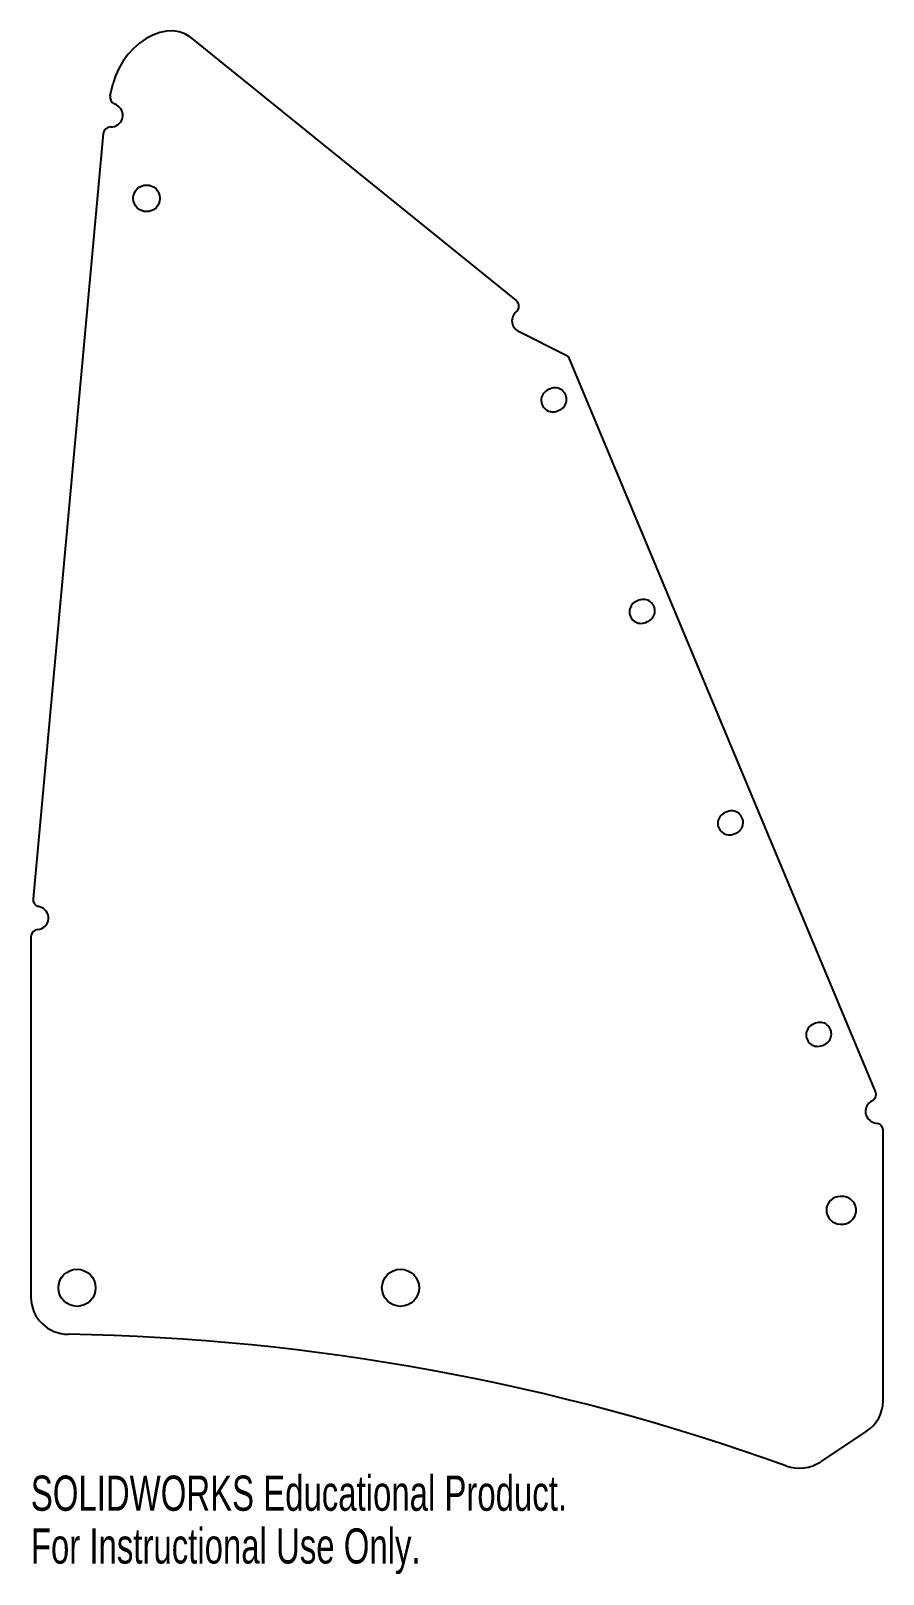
# Model space of a CAD drawing. Header units: inches. Extents: x 1.07 to 5.68, y -7.55 to 0.8.
import ezdxf

# ---------------------------------------------------------------- set-up
doc = ezdxf.new("R2010")
doc.units = ezdxf.units.IN
doc.header["$MEASUREMENT"] = 0
doc.styles.add('SLDTEXTSTYLE0', font='TXT', dxfattribs={"width": 0.7})

msp = doc.modelspace()

# ---------------------------------------------------------------- linework, layer by layer
at = {"color": 7, "linetype": 'Continuous', "lineweight": 25}
for p, q in [((1.9276, 0.7681), (3.6939, -0.6581)), ((1.4981, 0.4504), (1.5139, 0.5173)), ((1.5308, 0.3996), (1.5191, 0.4054)), ((1.4602, 0.2448), (1.0801, -3.8949)), ((3.7057, -0.8246), (3.9636, -0.9532)), ((5.6377, -4.9383), (3.9827, -0.9736)), ((3.8802, -1.1356), (3.8689, -1.1403)), ((3.9175, -1.2555), (3.9267, -1.2516)), ((4.3579, -2.2799), (4.3466, -2.2846)), ((4.3952, -2.3998), (4.4044, -2.3959)), ((4.8356, -3.4242), (4.8243, -3.4289)), ((4.8729, -3.5441), (4.8821, -3.5403)), ((1.1152, -3.9385), (1.111, -3.9375)), ((1.0683, -4.1017), (1.0683, -6.0517)), ((5.3132, -4.5685), (5.3019, -4.5732)), ((5.3505, -4.6884), (5.3598, -4.6846)), ((5.632, -5.1066), (5.648, -5.1103)), ((5.6791, -6.6115), (5.6791, -5.1492)), ((5.4565, -5.5055), (5.4468, -5.5055)), ((5.4461, -5.6555), (5.4565, -5.6555)), ((5.5895, -6.7763), (5.3424, -6.9407))]:
    msp.add_line(p, q, dxfattribs=at)
at = {"color": 7, "linetype": 'Continuous', "lineweight": 25, "flags": 128}
msp.add_lwpolyline([(1.9276, 0.7681), (1.9013, 0.7849), (1.8713, 0.7958), (1.8382, 0.8006), (1.8028, 0.7991), (1.7661, 0.7915), (1.7289, 0.7779), (1.6921, 0.7585), (1.6566, 0.734), (1.6232, 0.7049), (1.5928, 0.6718), (1.5661, 0.6356), (1.5437, 0.5972), (1.5261, 0.5574), (1.5139, 0.5173)], dxfattribs=at)
at = {"color": 7, "linetype": 'Continuous', "lineweight": 25}
for centre, radius in [((1.6945, -0.1055), 0.072), ((1.3183, -6), 0.1005), ((3.0683, -6), 0.1005)]:
    msp.add_circle(centre, radius, dxfattribs=at)
for centre, radius, start, end in [((1.537, 0.4412), 0.04, 166.67115, 243.49765), ((1.5029, 0.3436), 0.0625, 267.62679, 63.49765), ((1.5, 0.2412), 0.04, 89.53453, 174.75433), ((3.6687, -0.6892), 0.04, 309.23495, 51.07878), ((3.7336, -0.7686), 0.0625, 129.23495, 243.49765), ((3.9458, -0.989), 0.04, 22.65747, 63.49765), ((3.8919, -1.1985), 0.0625, 111.57539, 294.18891), ((3.9038, -1.1935), 0.0625, 291.53601, 112.16166), ((4.3696, -2.3428), 0.0625, 111.57539, 294.18891), ((4.3815, -2.3378), 0.0625, 291.53601, 112.16166), ((4.8591, -3.4821), 0.0625, 291.53601, 112.16166), ((4.8472, -3.4871), 0.0625, 111.57539, 294.18891), ((1.12, -3.8985), 0.04, 174.75433, 257.036), ((1.1012, -3.9994), 0.0625, 273.99438, 77.036), ((1.1083, -4.1017), 0.04, 93.99438, 180), ((5.3249, -4.6314), 0.0625, 111.57539, 294.18891), ((5.3368, -4.6264), 0.0625, 291.53601, 112.16166), ((5.646, -5.0457), 0.0625, 116.18095, 257.036), ((5.6008, -4.9537), 0.04, 296.18095, 22.65747), ((5.6391, -5.1492), 0.04, 360, 77.036), ((5.447, -5.5805), 0.075, 90.15763, 269.29481), ((5.458, -5.5805), 0.075, 268.85614, 91.14397), ((1.2716, -6.0484), 0.2033, 180.93351, 269.95052), ((1.0723, -18.2806), 12.0305, 70.17174, 89.05158), ((5.4809, -6.6106), 0.1982, 303.22664, 359.71827), ((5.2253, -6.7637), 0.2123, 250.11834, 303.4826)]:
    msp.add_arc(centre, radius, start, end, dxfattribs=at)

# ---------------------------------------------------------------- texts
at = {"color": 7, "linetype": 'Continuous', "char_height": 0.1903, "attachment_point": 1, "style": 'SLDTEXTSTYLE0'}
for s, insert in [('SOLIDWORKS Educational Product.', (1.0683, -7.0161)), ('For Instructional Use Only.', (1.0683, -7.3016))]:
    msp.add_mtext(s, dxfattribs=dict(at, insert=insert))

doc.saveas('drawing.dxf')
